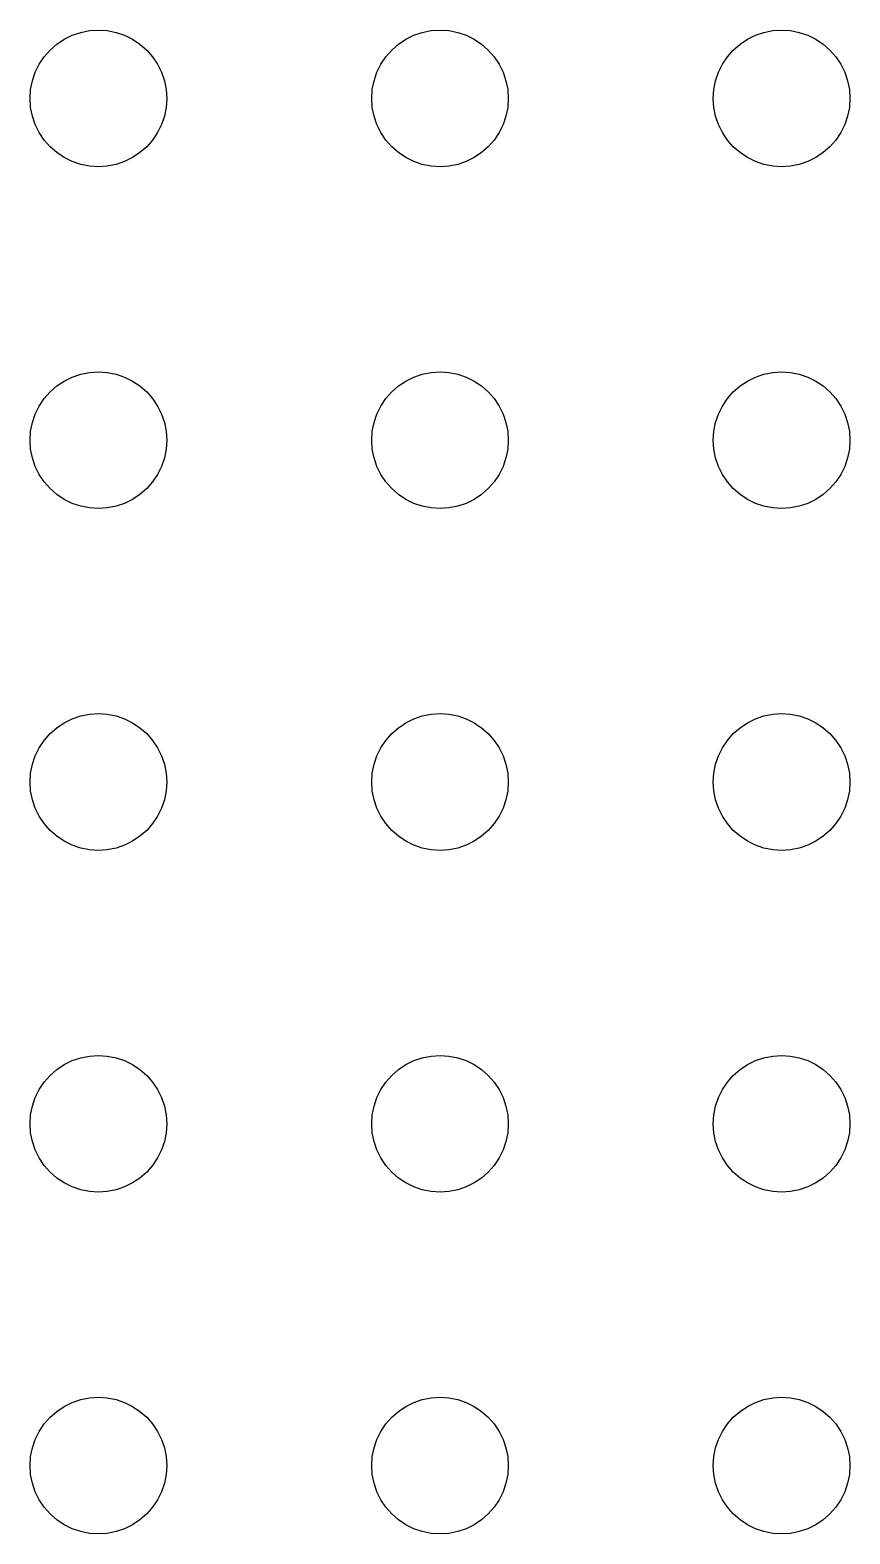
# Model space of a CAD drawing. Header units: metres. Extents: x -149 to 149, y -149 to 149.
# Drawn here: x 34.5 to 70.5, y 4.5 to 70.5 of the extents above; entities that cross this region are included whole.
import ezdxf

# ---------------------------------------------------------------- set-up
doc = ezdxf.new("R2010")
doc.units = ezdxf.units.M

msp = doc.modelspace()

# ---------------------------------------------------------------- linework, layer by layer
for p, q in [((35.6737, 69.8801), (36, 70.0981)), ((36, 70.0981), (36.3519, 70.2716)), ((36.3519, 70.2716), (36.7235, 70.3978)), ((36.7235, 70.3978), (37.1084, 70.4743)), ((37.1084, 70.4743), (37.5, 70.5)), ((37.5, 70.5), (37.8916, 70.4743)), ((37.8916, 70.4743), (38.2765, 70.3978)), ((38.2765, 70.3978), (38.648, 70.2716)), ((38.648, 70.2716), (39, 70.0981)), ((39, 70.0981), (39.3263, 69.8801)), ((50.6737, 69.8801), (51, 70.0981)), ((51, 70.0981), (51.3519, 70.2716)), ((51.3519, 70.2716), (51.7235, 70.3978)), ((51.7235, 70.3978), (52.1084, 70.4743)), ((52.1084, 70.4743), (52.5, 70.5)), ((52.5, 70.5), (52.8916, 70.4743)), ((52.8916, 70.4743), (53.2765, 70.3978)), ((53.2765, 70.3978), (53.648, 70.2716)), ((53.648, 70.2716), (54, 70.0981)), ((54, 70.0981), (54.3263, 69.8801)), ((65.6737, 69.8801), (66, 70.0981)), ((66, 70.0981), (66.3519, 70.2716)), ((66.3519, 70.2716), (66.7235, 70.3978)), ((66.7235, 70.3978), (67.1084, 70.4743)), ((67.1084, 70.4743), (67.5, 70.5)), ((67.5, 70.5), (67.8916, 70.4743)), ((67.8916, 70.4743), (68.2765, 70.3978)), ((68.2765, 70.3978), (68.648, 70.2716)), ((68.648, 70.2716), (69, 70.0981)), ((69, 70.0981), (69.3263, 69.8801)), ((34.9019, 69), (35.1199, 69.3263)), ((35.1199, 69.3263), (35.3787, 69.6213)), ((35.3787, 69.6213), (35.6737, 69.8801)), ((39.3263, 69.8801), (39.6213, 69.6213)), ((39.6213, 69.6213), (39.8801, 69.3263)), ((39.8801, 69.3263), (40.0981, 69)), ((49.9019, 69), (50.1199, 69.3263)), ((50.1199, 69.3263), (50.3787, 69.6213)), ((50.3787, 69.6213), (50.6737, 69.8801)), ((54.3263, 69.8801), (54.6213, 69.6213)), ((54.6213, 69.6213), (54.8801, 69.3263)), ((54.8801, 69.3263), (55.0981, 69)), ((64.9019, 69), (65.1199, 69.3263)), ((65.1199, 69.3263), (65.3787, 69.6213)), ((65.3787, 69.6213), (65.6737, 69.8801)), ((69.3263, 69.8801), (69.6213, 69.6213)), ((69.6213, 69.6213), (69.8801, 69.3263)), ((69.8801, 69.3263), (70.0981, 69)), ((34.6022, 68.2765), (34.7284, 68.648)), ((34.7284, 68.648), (34.9019, 69)), ((40.0981, 69), (40.2716, 68.648)), ((40.2716, 68.648), (40.3978, 68.2765)), ((49.6022, 68.2765), (49.7284, 68.648)), ((49.7284, 68.648), (49.9019, 69)), ((55.0981, 69), (55.2716, 68.648)), ((55.2716, 68.648), (55.3978, 68.2765)), ((64.6022, 68.2765), (64.7284, 68.648)), ((64.7284, 68.648), (64.9019, 69)), ((70.0981, 69), (70.2716, 68.648)), ((70.2716, 68.648), (70.3978, 68.2765)), ((34.5257, 67.8916), (34.6022, 68.2765)), ((40.3978, 68.2765), (40.4743, 67.8916)), ((49.5257, 67.8916), (49.6022, 68.2765)), ((55.3978, 68.2765), (55.4743, 67.8916)), ((64.5257, 67.8916), (64.6022, 68.2765)), ((70.3978, 68.2765), (70.4743, 67.8916)), ((34.5, 67.5), (34.5257, 67.8916)), ((34.5257, 67.1084), (34.5, 67.5)), ((40.4743, 67.8916), (40.5, 67.5)), ((40.5, 67.5), (40.4743, 67.1084)), ((49.5, 67.5), (49.5257, 67.8916)), ((49.5257, 67.1084), (49.5, 67.5)), ((55.4743, 67.8916), (55.5, 67.5)), ((55.5, 67.5), (55.4743, 67.1084)), ((64.5, 67.5), (64.5257, 67.8916)), ((64.5257, 67.1084), (64.5, 67.5)), ((70.4743, 67.8916), (70.5, 67.5)), ((70.5, 67.5), (70.4743, 67.1084)), ((34.6022, 66.7235), (34.5257, 67.1084)), ((34.7284, 66.3519), (34.6022, 66.7235)), ((40.3978, 66.7235), (40.2716, 66.3519)), ((40.4743, 67.1084), (40.3978, 66.7235)), ((49.6022, 66.7235), (49.5257, 67.1084)), ((49.7284, 66.3519), (49.6022, 66.7235)), ((55.3978, 66.7235), (55.2716, 66.3519)), ((55.4743, 67.1084), (55.3978, 66.7235)), ((64.6022, 66.7235), (64.5257, 67.1084)), ((64.7284, 66.3519), (64.6022, 66.7235)), ((70.3978, 66.7235), (70.2716, 66.3519)), ((70.4743, 67.1084), (70.3978, 66.7235)), ((34.9019, 66), (34.7284, 66.3519)), ((35.1199, 65.6737), (34.9019, 66)), ((40.0981, 66), (39.8801, 65.6737)), ((40.2716, 66.3519), (40.0981, 66)), ((49.9019, 66), (49.7284, 66.3519)), ((50.1199, 65.6737), (49.9019, 66)), ((55.0981, 66), (54.8801, 65.6737)), ((55.2716, 66.3519), (55.0981, 66)), ((64.9019, 66), (64.7284, 66.3519)), ((65.1199, 65.6737), (64.9019, 66)), ((70.0981, 66), (69.8801, 65.6737)), ((70.2716, 66.3519), (70.0981, 66)), ((35.3787, 65.3787), (35.1199, 65.6737)), ((35.6737, 65.1199), (35.3787, 65.3787)), ((39.6213, 65.3787), (39.3263, 65.1199)), ((39.8801, 65.6737), (39.6213, 65.3787)), ((50.3787, 65.3787), (50.1199, 65.6737)), ((50.6737, 65.1199), (50.3787, 65.3787)), ((54.6213, 65.3787), (54.3263, 65.1199)), ((54.8801, 65.6737), (54.6213, 65.3787)), ((65.3787, 65.3787), (65.1199, 65.6737)), ((65.6737, 65.1199), (65.3787, 65.3787)), ((69.6213, 65.3787), (69.3263, 65.1199)), ((69.8801, 65.6737), (69.6213, 65.3787)), ((36, 64.9019), (35.6737, 65.1199)), ((36.3519, 64.7284), (36, 64.9019)), ((36.7235, 64.6022), (36.3519, 64.7284)), ((38.648, 64.7284), (38.2765, 64.6022)), ((39, 64.9019), (38.648, 64.7284)), ((39.3263, 65.1199), (39, 64.9019)), ((51, 64.9019), (50.6737, 65.1199)), ((51.3519, 64.7284), (51, 64.9019)), ((51.7235, 64.6022), (51.3519, 64.7284)), ((53.648, 64.7284), (53.2765, 64.6022)), ((54, 64.9019), (53.648, 64.7284)), ((54.3263, 65.1199), (54, 64.9019)), ((66, 64.9019), (65.6737, 65.1199)), ((66.3519, 64.7284), (66, 64.9019)), ((66.7235, 64.6022), (66.3519, 64.7284)), ((68.648, 64.7284), (68.2765, 64.6022)), ((69, 64.9019), (68.648, 64.7284)), ((69.3263, 65.1199), (69, 64.9019)), ((37.1084, 64.5257), (36.7235, 64.6022)), ((37.5, 64.5), (37.1084, 64.5257)), ((37.8916, 64.5257), (37.5, 64.5)), ((38.2765, 64.6022), (37.8916, 64.5257)), ((52.1084, 64.5257), (51.7235, 64.6022)), ((52.5, 64.5), (52.1084, 64.5257)), ((52.8916, 64.5257), (52.5, 64.5)), ((53.2765, 64.6022), (52.8916, 64.5257)), ((67.1084, 64.5257), (66.7235, 64.6022)), ((67.5, 64.5), (67.1084, 64.5257)), ((67.8916, 64.5257), (67.5, 64.5)), ((68.2765, 64.6022), (67.8916, 64.5257)), ((36.7235, 55.3978), (37.1084, 55.4743)), ((37.1084, 55.4743), (37.5, 55.5)), ((37.5, 55.5), (37.8916, 55.4743)), ((37.8916, 55.4743), (38.2765, 55.3978)), ((51.7235, 55.3978), (52.1084, 55.4743)), ((52.1084, 55.4743), (52.5, 55.5)), ((52.5, 55.5), (52.8916, 55.4743)), ((52.8916, 55.4743), (53.2765, 55.3978)), ((66.7235, 55.3978), (67.1084, 55.4743)), ((67.1084, 55.4743), (67.5, 55.5)), ((67.5, 55.5), (67.8916, 55.4743)), ((67.8916, 55.4743), (68.2765, 55.3978)), ((35.3787, 54.6213), (35.6737, 54.8801)), ((35.6737, 54.8801), (36, 55.0981)), ((36, 55.0981), (36.3519, 55.2716)), ((36.3519, 55.2716), (36.7235, 55.3978)), ((38.2765, 55.3978), (38.648, 55.2716)), ((38.648, 55.2716), (39, 55.0981)), ((39, 55.0981), (39.3263, 54.8801)), ((39.3263, 54.8801), (39.6213, 54.6213)), ((50.3787, 54.6213), (50.6737, 54.8801)), ((50.6737, 54.8801), (51, 55.0981)), ((51, 55.0981), (51.3519, 55.2716)), ((51.3519, 55.2716), (51.7235, 55.3978)), ((53.2765, 55.3978), (53.648, 55.2716)), ((53.648, 55.2716), (54, 55.0981)), ((54, 55.0981), (54.3263, 54.8801)), ((54.3263, 54.8801), (54.6213, 54.6213)), ((65.3787, 54.6213), (65.6737, 54.8801)), ((65.6737, 54.8801), (66, 55.0981)), ((66, 55.0981), (66.3519, 55.2716)), ((66.3519, 55.2716), (66.7235, 55.3978)), ((68.2765, 55.3978), (68.648, 55.2716)), ((68.648, 55.2716), (69, 55.0981)), ((69, 55.0981), (69.3263, 54.8801)), ((69.3263, 54.8801), (69.6213, 54.6213)), ((34.9019, 54), (35.1199, 54.3263)), ((35.1199, 54.3263), (35.3787, 54.6213)), ((39.6213, 54.6213), (39.8801, 54.3263)), ((39.8801, 54.3263), (40.0981, 54)), ((49.9019, 54), (50.1199, 54.3263)), ((50.1199, 54.3263), (50.3787, 54.6213)), ((54.6213, 54.6213), (54.8801, 54.3263)), ((54.8801, 54.3263), (55.0981, 54)), ((64.9019, 54), (65.1199, 54.3263)), ((65.1199, 54.3263), (65.3787, 54.6213)), ((69.6213, 54.6213), (69.8801, 54.3263)), ((69.8801, 54.3263), (70.0981, 54)), ((34.6022, 53.2765), (34.7284, 53.648)), ((34.7284, 53.648), (34.9019, 54)), ((40.0981, 54), (40.2716, 53.648)), ((40.2716, 53.648), (40.3978, 53.2765)), ((49.6022, 53.2765), (49.7284, 53.648)), ((49.7284, 53.648), (49.9019, 54)), ((55.0981, 54), (55.2716, 53.648)), ((55.2716, 53.648), (55.3978, 53.2765)), ((64.6022, 53.2765), (64.7284, 53.648)), ((64.7284, 53.648), (64.9019, 54)), ((70.0981, 54), (70.2716, 53.648)), ((70.2716, 53.648), (70.3978, 53.2765)), ((34.5, 52.5), (34.5257, 52.8916)), ((34.5257, 52.8916), (34.6022, 53.2765)), ((40.3978, 53.2765), (40.4743, 52.8916)), ((40.4743, 52.8916), (40.5, 52.5)), ((49.5, 52.5), (49.5257, 52.8916)), ((49.5257, 52.8916), (49.6022, 53.2765)), ((55.3978, 53.2765), (55.4743, 52.8916)), ((55.4743, 52.8916), (55.5, 52.5)), ((64.5, 52.5), (64.5257, 52.8916)), ((64.5257, 52.8916), (64.6022, 53.2765)), ((70.3978, 53.2765), (70.4743, 52.8916)), ((70.4743, 52.8916), (70.5, 52.5)), ((34.5257, 52.1084), (34.5, 52.5)), ((40.5, 52.5), (40.4743, 52.1084)), ((49.5257, 52.1084), (49.5, 52.5)), ((55.5, 52.5), (55.4743, 52.1084)), ((64.5257, 52.1084), (64.5, 52.5)), ((70.5, 52.5), (70.4743, 52.1084)), ((34.6022, 51.7235), (34.5257, 52.1084)), ((34.7284, 51.3519), (34.6022, 51.7235)), ((40.3978, 51.7235), (40.2716, 51.3519)), ((40.4743, 52.1084), (40.3978, 51.7235)), ((49.6022, 51.7235), (49.5257, 52.1084)), ((49.7284, 51.3519), (49.6022, 51.7235)), ((55.3978, 51.7235), (55.2716, 51.3519)), ((55.4743, 52.1084), (55.3978, 51.7235)), ((64.6022, 51.7235), (64.5257, 52.1084)), ((64.7284, 51.3519), (64.6022, 51.7235)), ((70.3978, 51.7235), (70.2716, 51.3519)), ((70.4743, 52.1084), (70.3978, 51.7235)), ((34.9019, 51), (34.7284, 51.3519)), ((35.1199, 50.6737), (34.9019, 51)), ((40.0981, 51), (39.8801, 50.6737)), ((40.2716, 51.3519), (40.0981, 51)), ((49.9019, 51), (49.7284, 51.3519)), ((50.1199, 50.6737), (49.9019, 51)), ((55.0981, 51), (54.8801, 50.6737)), ((55.2716, 51.3519), (55.0981, 51)), ((64.9019, 51), (64.7284, 51.3519)), ((65.1199, 50.6737), (64.9019, 51)), ((70.0981, 51), (69.8801, 50.6737)), ((70.2716, 51.3519), (70.0981, 51)), ((35.3787, 50.3787), (35.1199, 50.6737)), ((35.6737, 50.1199), (35.3787, 50.3787)), ((39.6213, 50.3787), (39.3263, 50.1199)), ((39.8801, 50.6737), (39.6213, 50.3787)), ((50.3787, 50.3787), (50.1199, 50.6737)), ((50.6737, 50.1199), (50.3787, 50.3787)), ((54.6213, 50.3787), (54.3263, 50.1199)), ((54.8801, 50.6737), (54.6213, 50.3787)), ((65.3787, 50.3787), (65.1199, 50.6737)), ((65.6737, 50.1199), (65.3787, 50.3787)), ((69.6213, 50.3787), (69.3263, 50.1199)), ((69.8801, 50.6737), (69.6213, 50.3787)), ((36, 49.9019), (35.6737, 50.1199)), ((36.3519, 49.7284), (36, 49.9019)), ((36.7235, 49.6022), (36.3519, 49.7284)), ((37.1084, 49.5257), (36.7235, 49.6022)), ((37.5, 49.5), (37.1084, 49.5257)), ((37.8916, 49.5257), (37.5, 49.5)), ((38.2765, 49.6022), (37.8916, 49.5257)), ((38.648, 49.7284), (38.2765, 49.6022)), ((39, 49.9019), (38.648, 49.7284)), ((39.3263, 50.1199), (39, 49.9019)), ((51, 49.9019), (50.6737, 50.1199)), ((51.3519, 49.7284), (51, 49.9019)), ((51.7235, 49.6022), (51.3519, 49.7284)), ((52.1084, 49.5257), (51.7235, 49.6022)), ((52.5, 49.5), (52.1084, 49.5257)), ((52.8916, 49.5257), (52.5, 49.5)), ((53.2765, 49.6022), (52.8916, 49.5257)), ((53.648, 49.7284), (53.2765, 49.6022)), ((54, 49.9019), (53.648, 49.7284)), ((54.3263, 50.1199), (54, 49.9019)), ((66, 49.9019), (65.6737, 50.1199)), ((66.3519, 49.7284), (66, 49.9019)), ((66.7235, 49.6022), (66.3519, 49.7284)), ((67.1084, 49.5257), (66.7235, 49.6022)), ((67.5, 49.5), (67.1084, 49.5257)), ((67.8916, 49.5257), (67.5, 49.5)), ((68.2765, 49.6022), (67.8916, 49.5257)), ((68.648, 49.7284), (68.2765, 49.6022)), ((69, 49.9019), (68.648, 49.7284)), ((69.3263, 50.1199), (69, 49.9019)), ((36, 40.0981), (36.3519, 40.2716)), ((36.3519, 40.2716), (36.7235, 40.3978)), ((36.7235, 40.3978), (37.1084, 40.4743)), ((37.1084, 40.4743), (37.5, 40.5)), ((37.5, 40.5), (37.8916, 40.4743)), ((37.8916, 40.4743), (38.2765, 40.3978)), ((38.2765, 40.3978), (38.648, 40.2716)), ((38.648, 40.2716), (39, 40.0981)), ((51, 40.0981), (51.3519, 40.2716)), ((51.3519, 40.2716), (51.7235, 40.3978)), ((51.7235, 40.3978), (52.1084, 40.4743)), ((52.1084, 40.4743), (52.5, 40.5)), ((52.5, 40.5), (52.8916, 40.4743)), ((52.8916, 40.4743), (53.2765, 40.3978)), ((53.2765, 40.3978), (53.648, 40.2716)), ((53.648, 40.2716), (54, 40.0981)), ((66, 40.0981), (66.3519, 40.2716)), ((66.3519, 40.2716), (66.7235, 40.3978)), ((66.7235, 40.3978), (67.1084, 40.4743)), ((67.1084, 40.4743), (67.5, 40.5)), ((67.5, 40.5), (67.8916, 40.4743)), ((67.8916, 40.4743), (68.2765, 40.3978)), ((68.2765, 40.3978), (68.648, 40.2716)), ((68.648, 40.2716), (69, 40.0981)), ((35.1199, 39.3263), (35.3787, 39.6213)), ((35.3787, 39.6213), (35.6737, 39.8801)), ((35.6737, 39.8801), (36, 40.0981)), ((39, 40.0981), (39.3263, 39.8801)), ((39.3263, 39.8801), (39.6213, 39.6213)), ((39.6213, 39.6213), (39.8801, 39.3263)), ((50.1199, 39.3263), (50.3787, 39.6213)), ((50.3787, 39.6213), (50.6737, 39.8801)), ((50.6737, 39.8801), (51, 40.0981)), ((54, 40.0981), (54.3263, 39.8801)), ((54.3263, 39.8801), (54.6213, 39.6213)), ((54.6213, 39.6213), (54.8801, 39.3263)), ((65.1199, 39.3263), (65.3787, 39.6213)), ((65.3787, 39.6213), (65.6737, 39.8801)), ((65.6737, 39.8801), (66, 40.0981)), ((69, 40.0981), (69.3263, 39.8801)), ((69.3263, 39.8801), (69.6213, 39.6213)), ((69.6213, 39.6213), (69.8801, 39.3263)), ((34.7284, 38.648), (34.9019, 39)), ((34.9019, 39), (35.1199, 39.3263)), ((39.8801, 39.3263), (40.0981, 39)), ((40.0981, 39), (40.2716, 38.648)), ((49.7284, 38.648), (49.9019, 39)), ((49.9019, 39), (50.1199, 39.3263)), ((54.8801, 39.3263), (55.0981, 39)), ((55.0981, 39), (55.2716, 38.648)), ((64.7284, 38.648), (64.9019, 39)), ((64.9019, 39), (65.1199, 39.3263)), ((69.8801, 39.3263), (70.0981, 39)), ((70.0981, 39), (70.2716, 38.648)), ((34.6022, 38.2765), (34.7284, 38.648)), ((40.2716, 38.648), (40.3978, 38.2765)), ((49.6022, 38.2765), (49.7284, 38.648)), ((55.2716, 38.648), (55.3978, 38.2765)), ((64.6022, 38.2765), (64.7284, 38.648)), ((70.2716, 38.648), (70.3978, 38.2765)), ((34.5, 37.5), (34.5257, 37.8916)), ((34.5257, 37.8916), (34.6022, 38.2765)), ((40.3978, 38.2765), (40.4743, 37.8916)), ((40.4743, 37.8916), (40.5, 37.5)), ((49.5, 37.5), (49.5257, 37.8916)), ((49.5257, 37.8916), (49.6022, 38.2765)), ((55.3978, 38.2765), (55.4743, 37.8916)), ((55.4743, 37.8916), (55.5, 37.5)), ((64.5, 37.5), (64.5257, 37.8916)), ((64.5257, 37.8916), (64.6022, 38.2765)), ((70.3978, 38.2765), (70.4743, 37.8916)), ((70.4743, 37.8916), (70.5, 37.5)), ((34.5257, 37.1084), (34.5, 37.5)), ((34.6022, 36.7235), (34.5257, 37.1084)), ((40.4743, 37.1084), (40.3978, 36.7235)), ((40.5, 37.5), (40.4743, 37.1084)), ((49.5257, 37.1084), (49.5, 37.5)), ((49.6022, 36.7235), (49.5257, 37.1084)), ((55.4743, 37.1084), (55.3978, 36.7235)), ((55.5, 37.5), (55.4743, 37.1084)), ((64.5257, 37.1084), (64.5, 37.5)), ((64.6022, 36.7235), (64.5257, 37.1084)), ((70.4743, 37.1084), (70.3978, 36.7235)), ((70.5, 37.5), (70.4743, 37.1084)), ((34.7284, 36.3519), (34.6022, 36.7235)), ((34.9019, 36), (34.7284, 36.3519)), ((40.2716, 36.3519), (40.0981, 36)), ((40.3978, 36.7235), (40.2716, 36.3519)), ((49.7284, 36.3519), (49.6022, 36.7235)), ((49.9019, 36), (49.7284, 36.3519)), ((55.2716, 36.3519), (55.0981, 36)), ((55.3978, 36.7235), (55.2716, 36.3519)), ((64.7284, 36.3519), (64.6022, 36.7235)), ((64.9019, 36), (64.7284, 36.3519)), ((70.2716, 36.3519), (70.0981, 36)), ((70.3978, 36.7235), (70.2716, 36.3519)), ((35.1199, 35.6737), (34.9019, 36)), ((35.3787, 35.3787), (35.1199, 35.6737)), ((39.8801, 35.6737), (39.6213, 35.3787)), ((40.0981, 36), (39.8801, 35.6737)), ((50.1199, 35.6737), (49.9019, 36)), ((50.3787, 35.3787), (50.1199, 35.6737)), ((54.8801, 35.6737), (54.6213, 35.3787)), ((55.0981, 36), (54.8801, 35.6737)), ((65.1199, 35.6737), (64.9019, 36)), ((65.3787, 35.3787), (65.1199, 35.6737)), ((69.8801, 35.6737), (69.6213, 35.3787)), ((70.0981, 36), (69.8801, 35.6737)), ((35.6737, 35.1199), (35.3787, 35.3787)), ((36, 34.9019), (35.6737, 35.1199)), ((39.3263, 35.1199), (39, 34.9019)), ((39.6213, 35.3787), (39.3263, 35.1199)), ((50.6737, 35.1199), (50.3787, 35.3787)), ((51, 34.9019), (50.6737, 35.1199)), ((54.3263, 35.1199), (54, 34.9019)), ((54.6213, 35.3787), (54.3263, 35.1199)), ((65.6737, 35.1199), (65.3787, 35.3787)), ((66, 34.9019), (65.6737, 35.1199)), ((69.3263, 35.1199), (69, 34.9019)), ((69.6213, 35.3787), (69.3263, 35.1199)), ((36.3519, 34.7284), (36, 34.9019)), ((36.7235, 34.6022), (36.3519, 34.7284)), ((37.1084, 34.5257), (36.7235, 34.6022)), ((37.5, 34.5), (37.1084, 34.5257)), ((37.8916, 34.5257), (37.5, 34.5)), ((38.2765, 34.6022), (37.8916, 34.5257)), ((38.648, 34.7284), (38.2765, 34.6022)), ((39, 34.9019), (38.648, 34.7284)), ((51.3519, 34.7284), (51, 34.9019)), ((51.7235, 34.6022), (51.3519, 34.7284)), ((52.1084, 34.5257), (51.7235, 34.6022)), ((52.5, 34.5), (52.1084, 34.5257)), ((52.8916, 34.5257), (52.5, 34.5)), ((53.2765, 34.6022), (52.8916, 34.5257)), ((53.648, 34.7284), (53.2765, 34.6022)), ((54, 34.9019), (53.648, 34.7284)), ((66.3519, 34.7284), (66, 34.9019)), ((66.7235, 34.6022), (66.3519, 34.7284)), ((67.1084, 34.5257), (66.7235, 34.6022)), ((67.5, 34.5), (67.1084, 34.5257)), ((67.8916, 34.5257), (67.5, 34.5)), ((68.2765, 34.6022), (67.8916, 34.5257)), ((68.648, 34.7284), (68.2765, 34.6022)), ((69, 34.9019), (68.648, 34.7284)), ((35.6737, 24.8801), (36, 25.0981)), ((36, 25.0981), (36.3519, 25.2716)), ((36.3519, 25.2716), (36.7235, 25.3978)), ((36.7235, 25.3978), (37.1084, 25.4743)), ((37.1084, 25.4743), (37.5, 25.5)), ((37.5, 25.5), (37.8916, 25.4743)), ((37.8916, 25.4743), (38.2765, 25.3978)), ((38.2765, 25.3978), (38.648, 25.2716)), ((38.648, 25.2716), (39, 25.0981)), ((39, 25.0981), (39.3263, 24.8801)), ((50.6737, 24.8801), (51, 25.0981)), ((51, 25.0981), (51.3519, 25.2716)), ((51.3519, 25.2716), (51.7235, 25.3978)), ((51.7235, 25.3978), (52.1084, 25.4743)), ((52.1084, 25.4743), (52.5, 25.5)), ((52.5, 25.5), (52.8916, 25.4743)), ((52.8916, 25.4743), (53.2765, 25.3978)), ((53.2765, 25.3978), (53.648, 25.2716)), ((53.648, 25.2716), (54, 25.0981)), ((54, 25.0981), (54.3263, 24.8801)), ((65.6737, 24.8801), (66, 25.0981)), ((66, 25.0981), (66.3519, 25.2716)), ((66.3519, 25.2716), (66.7235, 25.3978)), ((66.7235, 25.3978), (67.1084, 25.4743)), ((67.1084, 25.4743), (67.5, 25.5)), ((67.5, 25.5), (67.8916, 25.4743)), ((67.8916, 25.4743), (68.2765, 25.3978)), ((68.2765, 25.3978), (68.648, 25.2716)), ((68.648, 25.2716), (69, 25.0981)), ((69, 25.0981), (69.3263, 24.8801)), ((35.1199, 24.3263), (35.3787, 24.6213)), ((35.3787, 24.6213), (35.6737, 24.8801)), ((39.3263, 24.8801), (39.6213, 24.6213)), ((39.6213, 24.6213), (39.8801, 24.3263)), ((50.1199, 24.3263), (50.3787, 24.6213)), ((50.3787, 24.6213), (50.6737, 24.8801)), ((54.3263, 24.8801), (54.6213, 24.6213)), ((54.6213, 24.6213), (54.8801, 24.3263)), ((65.1199, 24.3263), (65.3787, 24.6213)), ((65.3787, 24.6213), (65.6737, 24.8801)), ((69.3263, 24.8801), (69.6213, 24.6213)), ((69.6213, 24.6213), (69.8801, 24.3263)), ((34.7284, 23.648), (34.9019, 24)), ((34.9019, 24), (35.1199, 24.3263)), ((39.8801, 24.3263), (40.0981, 24)), ((40.0981, 24), (40.2716, 23.648)), ((49.7284, 23.648), (49.9019, 24)), ((49.9019, 24), (50.1199, 24.3263)), ((54.8801, 24.3263), (55.0981, 24)), ((55.0981, 24), (55.2716, 23.648)), ((64.7284, 23.648), (64.9019, 24)), ((64.9019, 24), (65.1199, 24.3263)), ((69.8801, 24.3263), (70.0981, 24)), ((70.0981, 24), (70.2716, 23.648)), ((34.5257, 22.8916), (34.6022, 23.2764)), ((34.6022, 23.2764), (34.7284, 23.648)), ((40.2716, 23.648), (40.3978, 23.2764)), ((40.3978, 23.2764), (40.4743, 22.8916)), ((49.5257, 22.8916), (49.6022, 23.2764)), ((49.6022, 23.2764), (49.7284, 23.648)), ((55.2716, 23.648), (55.3978, 23.2764)), ((55.3978, 23.2764), (55.4743, 22.8916)), ((64.5257, 22.8916), (64.6022, 23.2764)), ((64.6022, 23.2764), (64.7284, 23.648)), ((70.2716, 23.648), (70.3978, 23.2764)), ((70.3978, 23.2764), (70.4743, 22.8916)), ((34.5, 22.5), (34.5257, 22.8916)), ((34.5257, 22.1084), (34.5, 22.5)), ((40.4743, 22.8916), (40.5, 22.5)), ((40.5, 22.5), (40.4743, 22.1084)), ((49.5, 22.5), (49.5257, 22.8916)), ((49.5257, 22.1084), (49.5, 22.5)), ((55.4743, 22.8916), (55.5, 22.5)), ((55.5, 22.5), (55.4743, 22.1084)), ((64.5, 22.5), (64.5257, 22.8916)), ((64.5257, 22.1084), (64.5, 22.5)), ((70.4743, 22.8916), (70.5, 22.5)), ((70.5, 22.5), (70.4743, 22.1084)), ((34.6022, 21.7235), (34.5257, 22.1084)), ((40.4743, 22.1084), (40.3978, 21.7235)), ((49.6022, 21.7235), (49.5257, 22.1084)), ((55.4743, 22.1084), (55.3978, 21.7235)), ((64.6022, 21.7235), (64.5257, 22.1084)), ((70.4743, 22.1084), (70.3978, 21.7235)), ((34.7284, 21.3519), (34.6022, 21.7235)), ((34.9019, 21), (34.7284, 21.3519)), ((40.2716, 21.3519), (40.0981, 21)), ((40.3978, 21.7235), (40.2716, 21.3519)), ((49.7284, 21.3519), (49.6022, 21.7235)), ((49.9019, 21), (49.7284, 21.3519)), ((55.2716, 21.3519), (55.0981, 21)), ((55.3978, 21.7235), (55.2716, 21.3519)), ((64.7284, 21.3519), (64.6022, 21.7235)), ((64.9019, 21), (64.7284, 21.3519)), ((70.2716, 21.3519), (70.0981, 21)), ((70.3978, 21.7235), (70.2716, 21.3519)), ((35.1199, 20.6737), (34.9019, 21)), ((35.3787, 20.3787), (35.1199, 20.6737)), ((39.8801, 20.6737), (39.6213, 20.3787)), ((40.0981, 21), (39.8801, 20.6737)), ((50.1199, 20.6737), (49.9019, 21)), ((50.3787, 20.3787), (50.1199, 20.6737)), ((54.8801, 20.6737), (54.6213, 20.3787)), ((55.0981, 21), (54.8801, 20.6737)), ((65.1199, 20.6737), (64.9019, 21)), ((65.3787, 20.3787), (65.1199, 20.6737)), ((69.8801, 20.6737), (69.6213, 20.3787)), ((70.0981, 21), (69.8801, 20.6737)), ((35.6737, 20.1199), (35.3787, 20.3787)), ((36, 19.9019), (35.6737, 20.1199)), ((36.3519, 19.7283), (36, 19.9019)), ((39, 19.9019), (38.648, 19.7283)), ((39.3263, 20.1199), (39, 19.9019)), ((39.6213, 20.3787), (39.3263, 20.1199)), ((50.6737, 20.1199), (50.3787, 20.3787)), ((51, 19.9019), (50.6737, 20.1199)), ((51.3519, 19.7283), (51, 19.9019)), ((54, 19.9019), (53.648, 19.7283)), ((54.3263, 20.1199), (54, 19.9019)), ((54.6213, 20.3787), (54.3263, 20.1199)), ((65.6737, 20.1199), (65.3787, 20.3787)), ((66, 19.9019), (65.6737, 20.1199)), ((66.3519, 19.7283), (66, 19.9019)), ((69, 19.9019), (68.648, 19.7283)), ((69.3263, 20.1199), (69, 19.9019)), ((69.6213, 20.3787), (69.3263, 20.1199)), ((36.7235, 19.6022), (36.3519, 19.7283)), ((37.1084, 19.5257), (36.7235, 19.6022)), ((37.5, 19.5), (37.1084, 19.5257)), ((37.8916, 19.5257), (37.5, 19.5)), ((38.2765, 19.6022), (37.8916, 19.5257)), ((38.648, 19.7283), (38.2765, 19.6022)), ((51.7235, 19.6022), (51.3519, 19.7283)), ((52.1084, 19.5257), (51.7235, 19.6022)), ((52.5, 19.5), (52.1084, 19.5257)), ((52.8916, 19.5257), (52.5, 19.5)), ((53.2765, 19.6022), (52.8916, 19.5257)), ((53.648, 19.7283), (53.2765, 19.6022)), ((66.7235, 19.6022), (66.3519, 19.7283)), ((67.1084, 19.5257), (66.7235, 19.6022)), ((67.5, 19.5), (67.1084, 19.5257)), ((67.8916, 19.5257), (67.5, 19.5)), ((68.2765, 19.6022), (67.8916, 19.5257)), ((68.648, 19.7283), (68.2765, 19.6022)), ((35.6737, 9.88005), (36, 10.0981)), ((36, 10.0981), (36.3519, 10.2716)), ((36.3519, 10.2716), (36.7235, 10.3978)), ((36.7235, 10.3978), (37.1084, 10.4743)), ((37.1084, 10.4743), (37.5, 10.5)), ((37.5, 10.5), (37.8916, 10.4743)), ((37.8916, 10.4743), (38.2765, 10.3978)), ((38.2765, 10.3978), (38.648, 10.2716)), ((38.648, 10.2716), (39, 10.0981)), ((39, 10.0981), (39.3263, 9.88005)), ((50.6737, 9.88005), (51, 10.0981)), ((51, 10.0981), (51.3519, 10.2716)), ((51.3519, 10.2716), (51.7235, 10.3978)), ((51.7235, 10.3978), (52.1084, 10.4743)), ((52.1084, 10.4743), (52.5, 10.5)), ((52.5, 10.5), (52.8916, 10.4743)), ((52.8916, 10.4743), (53.2765, 10.3978)), ((53.2765, 10.3978), (53.648, 10.2716)), ((53.648, 10.2716), (54, 10.0981)), ((54, 10.0981), (54.3263, 9.88005)), ((65.6737, 9.88005), (66, 10.0981)), ((66, 10.0981), (66.3519, 10.2716)), ((66.3519, 10.2716), (66.7235, 10.3978)), ((66.7235, 10.3978), (67.1084, 10.4743)), ((67.1084, 10.4743), (67.5, 10.5)), ((67.5, 10.5), (67.8916, 10.4743)), ((67.8916, 10.4743), (68.2765, 10.3978)), ((68.2765, 10.3978), (68.648, 10.2716)), ((68.648, 10.2716), (69, 10.0981)), ((69, 10.0981), (69.3263, 9.88005)), ((34.9019, 9), (35.1199, 9.32628)), ((35.1199, 9.32628), (35.3787, 9.62131)), ((35.3787, 9.62131), (35.6737, 9.88005)), ((39.3263, 9.88005), (39.6213, 9.62131)), ((39.6213, 9.62131), (39.8801, 9.32628)), ((39.8801, 9.32628), (40.0981, 9)), ((49.9019, 9), (50.1199, 9.32628)), ((50.1199, 9.32628), (50.3787, 9.62131)), ((50.3787, 9.62131), (50.6737, 9.88005)), ((54.3263, 9.88005), (54.6213, 9.62131)), ((54.6213, 9.62131), (54.8801, 9.32628)), ((54.8801, 9.32628), (55.0981, 9)), ((64.9019, 9), (65.1199, 9.32628)), ((65.1199, 9.32628), (65.3787, 9.62131)), ((65.3787, 9.62131), (65.6737, 9.88005)), ((69.3263, 9.88005), (69.6213, 9.62131)), ((69.6213, 9.62131), (69.8801, 9.32628)), ((69.8801, 9.32628), (70.0981, 9)), ((34.6022, 8.27644), (34.7284, 8.64804)), ((34.7284, 8.64804), (34.9019, 9)), ((40.0981, 9), (40.2716, 8.64804)), ((40.2716, 8.64804), (40.3978, 8.27644)), ((49.6022, 8.27644), (49.7284, 8.64804)), ((49.7284, 8.64804), (49.9019, 9)), ((55.0981, 9), (55.2716, 8.64804)), ((55.2716, 8.64804), (55.3978, 8.27644)), ((64.6022, 8.27644), (64.7284, 8.64804)), ((64.7284, 8.64804), (64.9019, 9)), ((70.0981, 9), (70.2716, 8.64804)), ((70.2716, 8.64804), (70.3978, 8.27644)), ((34.5257, 7.89157), (34.6022, 8.27644)), ((40.3978, 8.27644), (40.4743, 7.89157)), ((49.5257, 7.89157), (49.6022, 8.27644)), ((55.3978, 8.27644), (55.4743, 7.89157)), ((64.5257, 7.89157), (64.6022, 8.27644)), ((70.3978, 8.27644), (70.4743, 7.89157)), ((34.5, 7.5), (34.5257, 7.89157)), ((34.5257, 7.10841), (34.5, 7.5)), ((40.4743, 7.89157), (40.5, 7.5)), ((40.5, 7.5), (40.4743, 7.10841)), ((49.5, 7.5), (49.5257, 7.89157)), ((49.5257, 7.10841), (49.5, 7.5)), ((55.4743, 7.89157), (55.5, 7.5)), ((55.5, 7.5), (55.4743, 7.10841)), ((64.5, 7.5), (64.5257, 7.89157)), ((64.5257, 7.10841), (64.5, 7.5)), ((70.4743, 7.89157), (70.5, 7.5)), ((70.5, 7.5), (70.4743, 7.10841)), ((34.6022, 6.72354), (34.5257, 7.10841)), ((34.7284, 6.35194), (34.6022, 6.72354)), ((40.3978, 6.72354), (40.2716, 6.35194)), ((40.4743, 7.10841), (40.3978, 6.72354)), ((49.6022, 6.72354), (49.5257, 7.10841)), ((49.7284, 6.35194), (49.6022, 6.72354)), ((55.3978, 6.72354), (55.2716, 6.35194)), ((55.4743, 7.10841), (55.3978, 6.72354)), ((64.6022, 6.72354), (64.5257, 7.10841)), ((64.7284, 6.35194), (64.6022, 6.72354)), ((70.3978, 6.72354), (70.2716, 6.35194)), ((70.4743, 7.10841), (70.3978, 6.72354)), ((34.9019, 6), (34.7284, 6.35194)), ((35.1199, 5.67371), (34.9019, 6)), ((40.0981, 6), (39.8801, 5.67371)), ((40.2716, 6.35194), (40.0981, 6)), ((49.9019, 6), (49.7284, 6.35194)), ((50.1199, 5.67371), (49.9019, 6)), ((55.0981, 6), (54.8801, 5.67371)), ((55.2716, 6.35194), (55.0981, 6)), ((64.9019, 6), (64.7284, 6.35194)), ((65.1199, 5.67371), (64.9019, 6)), ((70.0981, 6), (69.8801, 5.67371)), ((70.2716, 6.35194), (70.0981, 6)), ((35.3787, 5.37868), (35.1199, 5.67371)), ((35.6737, 5.11993), (35.3787, 5.37868)), ((39.6213, 5.37868), (39.3263, 5.11993)), ((39.8801, 5.67371), (39.6213, 5.37868)), ((50.3787, 5.37868), (50.1199, 5.67371)), ((50.6737, 5.11993), (50.3787, 5.37868)), ((54.6213, 5.37868), (54.3263, 5.11993)), ((54.8801, 5.67371), (54.6213, 5.37868)), ((65.3787, 5.37868), (65.1199, 5.67371)), ((65.6737, 5.11993), (65.3787, 5.37868)), ((69.6213, 5.37868), (69.3263, 5.11993)), ((69.8801, 5.67371), (69.6213, 5.37868)), ((36, 4.90192), (35.6737, 5.11993)), ((36.3519, 4.72835), (36, 4.90192)), ((36.7235, 4.60222), (36.3519, 4.72835)), ((38.648, 4.72835), (38.2765, 4.60222)), ((39, 4.90192), (38.648, 4.72835)), ((39.3263, 5.11993), (39, 4.90192)), ((51, 4.90192), (50.6737, 5.11993)), ((51.3519, 4.72835), (51, 4.90192)), ((51.7235, 4.60222), (51.3519, 4.72835)), ((53.648, 4.72835), (53.2765, 4.60222)), ((54, 4.90192), (53.648, 4.72835)), ((54.3263, 5.11993), (54, 4.90192)), ((66, 4.90192), (65.6737, 5.11993)), ((66.3519, 4.72835), (66, 4.90192)), ((66.7235, 4.60222), (66.3519, 4.72835)), ((68.648, 4.72835), (68.2765, 4.60222)), ((69, 4.90192), (68.648, 4.72835)), ((69.3263, 5.11993), (69, 4.90192)), ((37.1084, 4.52567), (36.7235, 4.60222)), ((37.5, 4.5), (37.1084, 4.52567)), ((37.8916, 4.52567), (37.5, 4.5)), ((38.2765, 4.60222), (37.8916, 4.52567)), ((52.1084, 4.52567), (51.7235, 4.60222)), ((52.5, 4.5), (52.1084, 4.52567)), ((52.8916, 4.52567), (52.5, 4.5)), ((53.2765, 4.60222), (52.8916, 4.52567)), ((67.1084, 4.52567), (66.7235, 4.60222)), ((67.5, 4.5), (67.1084, 4.52567)), ((67.8916, 4.52567), (67.5, 4.5)), ((68.2765, 4.60222), (67.8916, 4.52567))]:
    msp.add_line(p, q)

doc.saveas('drawing.dxf')
